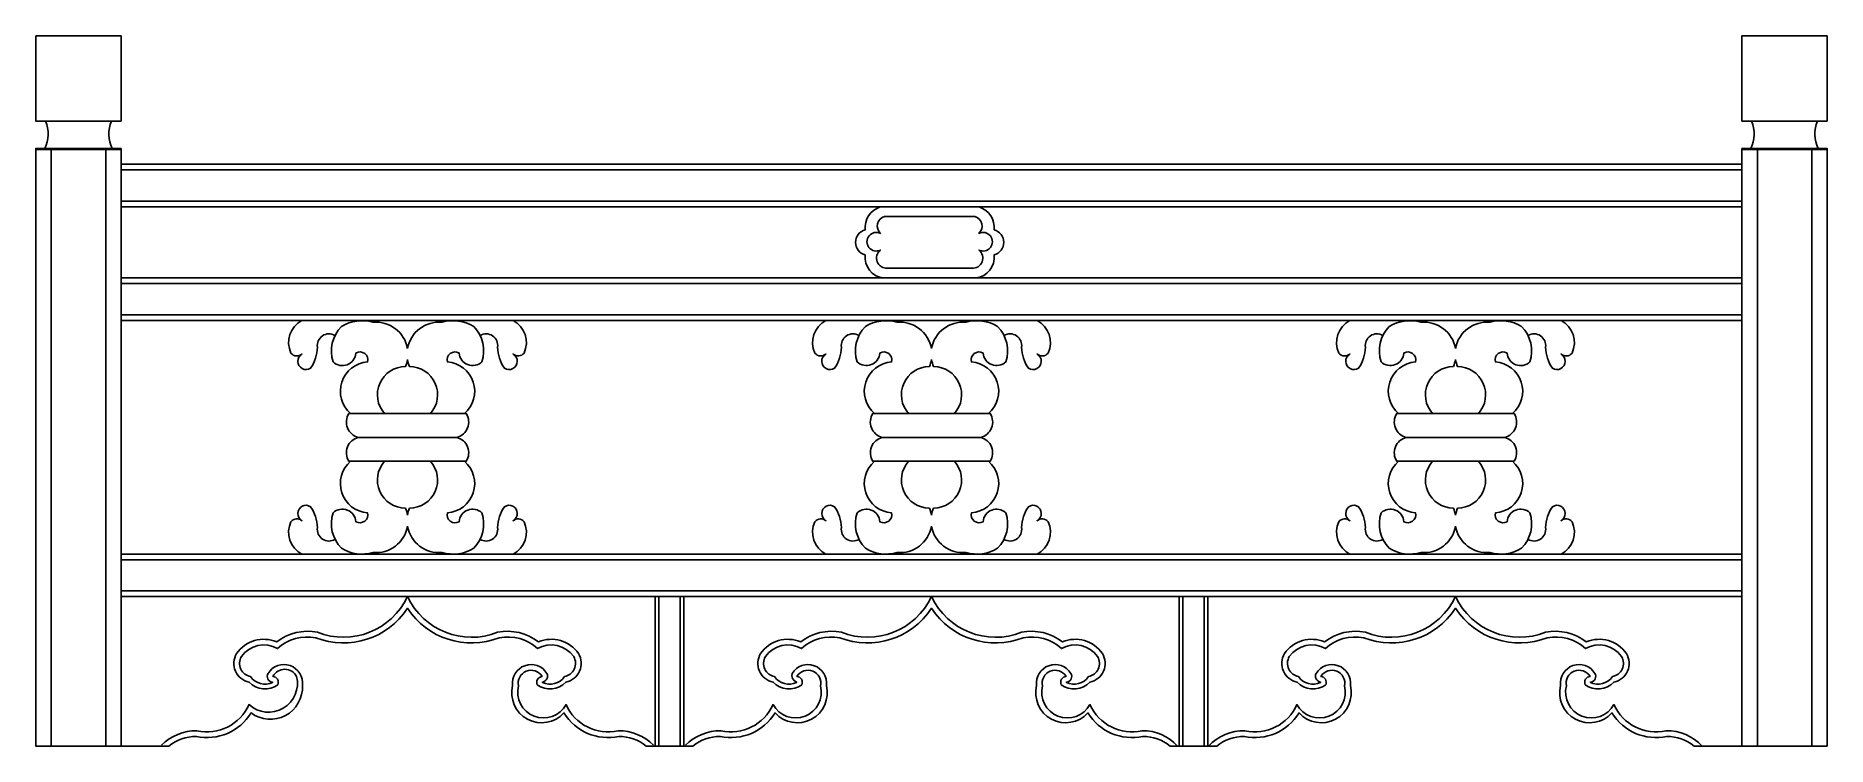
# Model space of a CAD drawing. Extents: x 2765 to 5285, y 5610 to 6610.
import ezdxf

# ---------------------------------------------------------------- set-up
doc = ezdxf.new("R2010")
doc.units = 0
doc.header["$LTSCALE"] = 0.85
doc.header["$MEASUREMENT"] = 0
for name, color, linetype in [('3', 3, 'CONTINUOUS'), ('4', 4, 'CONTINUOUS'), ('7', 7, 'CONTINUOUS')]:
    doc.layers.add(name, color=color, linetype=linetype)

msp = doc.modelspace()

# ---------------------------------------------------------------- linework, layer by layer
at = {"layer": '3'}
for p, q in [((3208.2, 6078.5), (3325.1, 6078.5)), ((4105.6, 6078.5), (3988.7, 6078.5)), ((4842.7, 6078.5), (4725.8, 6078.5)), ((3208.2, 6011.4), (3325.1, 6011.4)), ((3368.5, 6011.4), (3251.5, 6011.4)), ((3945.3, 6011.4), (4062.2, 6011.4)), ((4105.6, 6011.4), (3988.7, 6011.4)), ((4682.4, 6011.4), (4799.3, 6011.4)), ((4842.7, 6011.4), (4725.8, 6011.4)), ((3641.9, 5820.8), (3641.9, 5611.7)), ((3671.9, 5820.8), (3671.9, 5611.7)), ((4379, 5820.8), (4379, 5610.3)), ((4409, 5820.8), (4409, 5610.3))]:
    msp.add_line(p, q, dxfattribs=at)
for points in [[(2885.4, 6421.5), (5165.4, 6421.5), (5165.4, 6377.5), (2885.4, 6377.5)], [(2885.4, 6261.4), (5165.4, 6261.4), (5165.4, 6217.4), (2885.4, 6217.4)], [(2885.4, 5872.8), (5165.4, 5872.8), (5165.4, 5828.8), (2885.4, 5828.8)]]:
    msp.add_lwpolyline(points, close=True, dxfattribs=at)
for points in [[(3139.8, 6209.4, 0.403388), (3124.4, 6163.6, 0.43256), (3139.8, 6162.2, 1.037252), (3152, 6142.4, 0.141277), (3161.6, 6171.8, -0.634424), (3186.3, 6188.4)], [(3208.2, 6078.5, -0.668474), (3232.2, 6151.2, 0.67059), (3215.7, 6163.6, -0.631697), (3183.7, 6151.2, -0.279727), (3195.3, 6201.1, -0.211113), (3239.7, 6207, -0.391593), (3288.3, 6169.9, -0.391593)], [(3368.5, 6078.5, 0.668474), (3344.4, 6151.2, -0.67059), (3361, 6163.6, 0.631697), (3392.9, 6151.2, 0.279727), (3381.4, 6201.1, 0.211113), (3337, 6207, 0.391593), (3288.3, 6169.9, 0.391593)], [(3436.9, 6209.4, -0.403388), (3452.2, 6163.6, -0.43256), (3436.9, 6162.2, -1.037252), (3424.7, 6142.4, -0.141277), (3415.1, 6171.8, 0.634424), (3390.3, 6188.4)], [(3876.9, 6209.4, 0.403388), (3861.5, 6163.6, 0.43256), (3876.9, 6162.2, 1.037252), (3889.1, 6142.4, 0.141277), (3898.7, 6171.8, -0.634424), (3923.5, 6188.4)], [(3945.3, 6078.5, -0.668474), (3969.3, 6151.2, 0.67059), (3952.8, 6163.6, -0.631697), (3920.9, 6151.2, -0.279727), (3932.4, 6201.1, -0.211113), (3976.8, 6207, -0.391593), (4025.4, 6169.9, -0.391593)], [(4105.6, 6078.5, 0.668474), (4081.6, 6151.2, -0.67059), (4098.1, 6163.6, 0.631697), (4130, 6151.2, 0.279727), (4118.5, 6201.1, 0.211113), (4074.1, 6207, 0.391593), (4025.4, 6169.9, 0.391593)], [(4174, 6209.4, -0.403388), (4189.4, 6163.6, -0.43256), (4174, 6162.2, -1.037252), (4161.8, 6142.4, -0.141277), (4152.2, 6171.8, 0.634424), (4127.4, 6188.4)], [(4614, 6209.4, 0.403388), (4598.6, 6163.6, 0.43256), (4614, 6162.2, 1.037252), (4626.2, 6142.4, 0.141277), (4635.8, 6171.8, -0.634424), (4660.6, 6188.4)], [(4682.4, 6078.5, -0.668474), (4706.4, 6151.2, 0.67059), (4689.9, 6163.6, -0.631697), (4658, 6151.2, -0.279727), (4669.5, 6201.1, -0.211113), (4713.9, 6207, -0.391593), (4762.6, 6169.9, -0.391593)], [(4842.7, 6078.5, 0.668474), (4818.7, 6151.2, -0.67059), (4835.2, 6163.6, 0.631697), (4867.2, 6151.2, 0.279727), (4855.6, 6201.1, 0.211113), (4811.2, 6207, 0.391593), (4762.6, 6169.9, 0.391593)], [(4911.1, 6209.4, -0.403388), (4926.5, 6163.6, -0.43256), (4911.1, 6162.2, -1.037252), (4898.9, 6142.4, -0.141277), (4889.3, 6171.8, 0.634424), (4864.5, 6188.4)], [(3287.1, 6175.1, -0.029609), (3288.3, 6169.9, -0.029609)], [(4026.7, 6175.1, 0.029609), (4025.4, 6169.9, 0.029609)], [(4763.8, 6175.1, 0.029609), (4762.6, 6169.9, 0.029609)], [(3288.3, 6154.4, -0.057278), (3285.4, 6144.6, 0.644871), (3256, 6078.5)], [(3288.3, 6154.4, 0.057278), (3291.2, 6144.6, -0.644871), (3320.6, 6078.5)], [(4025.4, 6154.4, -0.057278), (4022.5, 6144.6, 0.644871), (3993.1, 6078.5)], [(4025.4, 6154.4, 0.057278), (4028.4, 6144.6, -0.644871), (4057.7, 6078.5)], [(4762.6, 6154.4, -0.057278), (4759.6, 6144.6, 0.644871), (4730.3, 6078.5)], [(4762.6, 6154.4, 0.057278), (4765.5, 6144.6, -0.644871), (4794.9, 6078.5)], [(3306.3, 6078.5), (3205.8, 6078.5, 0.510334), (3219, 6044.9)], [(3306.3, 6078.5), (3205.8, 6078.5, 0.510334), (3219, 6044.9)], [(3270.4, 6078.5), (3370.9, 6078.5, -0.510334), (3357.7, 6044.9)], [(3368.5, 6078.5), (3370.9, 6078.5, -0.510334), (3357.7, 6044.9)], [(4043.4, 6078.5), (3942.9, 6078.5, 0.510334), (3956.1, 6044.9)], [(3945.3, 6078.5), (3942.9, 6078.5, 0.510334), (3956.1, 6044.9)], [(4007.5, 6078.5), (4108, 6078.5, -0.510334), (4094.8, 6044.9)], [(4007.5, 6078.5), (4108, 6078.5, -0.510334), (4094.8, 6044.9)], [(4780.5, 6078.5), (4680, 6078.5, 0.510334), (4693.2, 6044.9)], [(4682.4, 6078.5), (4680, 6078.5, 0.510334), (4693.2, 6044.9)], [(4744.6, 6078.5), (4845.1, 6078.5, -0.510334), (4831.9, 6044.9)], [(4744.6, 6078.5), (4845.1, 6078.5, -0.510334), (4831.9, 6044.9)], [(3306.3, 6011.4), (3205.8, 6011.4, -0.510334), (3219, 6044.9)], [(3306.3, 6011.4), (3205.8, 6011.4, -0.510334), (3219, 6044.9)], [(3270.4, 6011.4), (3370.9, 6011.4, 0.510334), (3357.7, 6044.9)], [(3270.4, 6011.4), (3370.9, 6011.4, 0.510334), (3357.7, 6044.9)], [(4043.4, 6011.4), (3942.9, 6011.4, -0.510334), (3956.1, 6044.9)], [(4043.4, 6011.4), (3942.9, 6011.4, -0.510334), (3956.1, 6044.9)], [(4007.5, 6011.4), (4108, 6011.4, 0.510334), (4094.8, 6044.9)], [(4007.5, 6011.4), (4108, 6011.4, 0.510334), (4094.8, 6044.9)], [(4780.5, 6011.4), (4680, 6011.4, -0.510334), (4693.2, 6044.9)], [(4780.5, 6011.4), (4680, 6011.4, -0.510334), (4693.2, 6044.9)], [(4744.6, 6011.4), (4845.1, 6011.4, 0.510334), (4831.9, 6044.9)], [(4744.6, 6011.4), (4845.1, 6011.4, 0.510334), (4831.9, 6044.9)], [(3208.2, 6011.4, 0.668474), (3232.2, 5938.7, -0.67059), (3215.7, 5926.3, 0.631697), (3183.7, 5938.7, 0.279727), (3195.3, 5888.8, 0.211113), (3239.7, 5882.9, 0.391593), (3288.3, 5920, 0.391593)], [(3288.3, 5935.4, 0.057278), (3285.4, 5945.3, -0.644871), (3256, 6011.4)], [(3288.3, 5935.4, -0.057278), (3291.2, 5945.3, 0.644871), (3320.6, 6011.4)], [(3368.5, 6011.4, -0.668474), (3344.4, 5938.7, 0.67059), (3361, 5926.3, -0.631697), (3392.9, 5938.7, -0.279727), (3381.4, 5888.8, -0.211113), (3337, 5882.9, -0.391593), (3288.3, 5920, -0.391593)], [(3945.3, 6011.4, 0.668474), (3969.3, 5938.7, -0.67059), (3952.8, 5926.3, 0.631697), (3920.9, 5938.7, 0.279727), (3932.4, 5888.8, 0.211113), (3976.8, 5882.9, 0.391593), (4025.4, 5920, 0.391593)], [(4025.4, 5935.4, 0.057278), (4022.5, 5945.3, -0.644871), (3993.1, 6011.4)], [(4105.6, 6011.4, -0.668474), (4081.6, 5938.7, 0.67059), (4098.1, 5926.3, -0.631697), (4130, 5938.7, -0.279727), (4118.5, 5888.8, -0.211113), (4074.1, 5882.9, -0.391593), (4025.4, 5920, -0.391593)], [(4025.4, 5935.4, -0.057278), (4028.4, 5945.3, 0.644871), (4057.7, 6011.4)], [(4682.4, 6011.4, 0.668474), (4706.4, 5938.7, -0.67059), (4689.9, 5926.3, 0.631697), (4658, 5938.7, 0.279727), (4669.5, 5888.8, 0.211113), (4713.9, 5882.9, 0.391593), (4762.6, 5920, 0.391593)], [(4762.6, 5935.4, 0.057278), (4759.6, 5945.3, -0.644871), (4730.3, 6011.4)], [(4842.7, 6011.4, -0.668474), (4818.7, 5938.7, 0.67059), (4835.2, 5926.3, -0.631697), (4867.2, 5938.7, -0.279727), (4855.6, 5888.8, -0.211113), (4811.2, 5882.9, -0.391593), (4762.6, 5920, -0.391593)], [(4762.6, 5935.4, -0.057278), (4765.5, 5945.3, 0.644871), (4794.9, 6011.4)], [(3139.8, 5880.5, -0.403388), (3124.4, 5926.3, -0.43256), (3139.8, 5927.7, -1.037252), (3152, 5947.4, -0.141277), (3161.6, 5918, 0.634424), (3186.3, 5901.4)], [(3436.9, 5880.5, 0.403388), (3452.2, 5926.3, 0.43256), (3436.9, 5927.7, 1.037252), (3424.7, 5947.4, 0.141277), (3415.1, 5918, -0.634424), (3390.3, 5901.4)], [(3876.9, 5880.5, -0.403388), (3861.5, 5926.3, -0.43256), (3876.9, 5927.7, -1.037252), (3889.1, 5947.4, -0.141277), (3898.7, 5918, 0.634424), (3923.5, 5901.4)], [(4174, 5880.5, 0.403388), (4189.4, 5926.3, 0.43256), (4174, 5927.7, 1.037252), (4161.8, 5947.4, 0.141277), (4152.2, 5918, -0.634424), (4127.4, 5901.4)], [(4614, 5880.5, -0.403388), (4598.6, 5926.3, -0.43256), (4614, 5927.7, -1.037252), (4626.2, 5947.4, -0.141277), (4635.8, 5918, 0.634424), (4660.6, 5901.4)], [(4911.1, 5880.5, 0.403388), (4926.5, 5926.3, 0.43256), (4911.1, 5927.7, 1.037252), (4898.9, 5947.4, 0.141277), (4889.3, 5918, -0.634424), (4864.5, 5901.4)], [(3634.3, 5611.7, 0.201072), (3584.7, 5632.1, -0.360189), (3511.3, 5668.9, -0.882487), (3444.4, 5695.1, -0.839859), (3477.6, 5708.5, 0.502094), (3470.8, 5696.8, 0.387638), (3511, 5700.4, 0.519606), (3528.8, 5740.7, 0.354042), (3472.4, 5757.1, 0.219533), (3415.1, 5770.6, -0.39617), (3288.3, 5820.8, -0.39617), (3161.6, 5770.6, 0.219533), (3104.3, 5757.1, 0.354042), (3047.9, 5740.7, 0.519606), (3065.6, 5700.4, 0.387638), (3105.9, 5696.8, 0.502094), (3099, 5708.5, -0.603505), (3132.3, 5708.5, -0.745586), (3065.4, 5668.9, -0.360189), (2991.9, 5632.1, 0.201072), (2942.4, 5611.7)], [(3679.5, 5611.7, -0.201072), (3729.1, 5632.1, 0.360189), (3802.5, 5668.9, 0.882487), (3869.4, 5695.1, 0.839859), (3836.1, 5708.5, -0.502094), (3843, 5696.8, -0.387638), (3802.7, 5700.4, -0.519606), (3785, 5740.7, -0.354042), (3841.4, 5757.1, -0.219533), (3898.7, 5770.6, 0.39617), (4025.4, 5820.8, 0.39617), (4152.2, 5770.6, -0.219533), (4209.5, 5757.1, -0.354042), (4265.9, 5740.7, -0.519606), (4248.1, 5700.4, -0.387638), (4207.9, 5696.8, -0.502094), (4214.8, 5708.5, 0.839859), (4181.5, 5695.1, 0.882487), (4248.4, 5668.9, 0.360189), (4321.8, 5632.1, -0.222859), (4371.4, 5610.3)], [(4415.2, 5610.3, -0.20845), (4466.2, 5632.1, 0.360189), (4539.6, 5668.9, 0.882487), (4606.5, 5695.1, 0.839859), (4573.2, 5708.5, -0.502094), (4580.1, 5696.8, -0.387638), (4539.9, 5700.4, -0.519606), (4522.1, 5740.7, -0.354042), (4578.5, 5757.1, -0.219533), (4635.8, 5770.6, 0.39617), (4762.6, 5820.8, 0.39617), (4889.3, 5770.6, -0.219533), (4946.6, 5757.1, -0.354042), (5003, 5740.7, -0.519606), (4985.3, 5700.4, -0.387638), (4945, 5696.8, -0.502094), (4951.9, 5708.5, 0.839859), (4918.6, 5695.1, 0.882487), (4985.5, 5668.9, 0.360189), (5058.9, 5632.1, -0.213176), (5109.4, 5610.3)]]:
    msp.add_lwpolyline(points, format="xyb", dxfattribs=at)
for points in [[(3230.1, 6044.9), (3306.3, 6044.9)], [(3230.1, 6044.9), (3306.3, 6044.9)], [(3230.1, 6044.9), (3306.3, 6044.9)], [(3230.1, 6044.9), (3306.3, 6044.9)], [(3346.6, 6044.9), (3270.4, 6044.9)], [(3346.6, 6044.9), (3270.4, 6044.9)], [(3346.6, 6044.9), (3270.4, 6044.9)], [(3346.6, 6044.9), (3270.4, 6044.9)], [(3967.2, 6044.9), (4043.4, 6044.9)], [(3967.2, 6044.9), (4043.4, 6044.9)], [(3967.2, 6044.9), (4043.4, 6044.9)], [(3967.2, 6044.9), (4043.4, 6044.9)], [(4083.7, 6044.9), (4007.5, 6044.9)], [(4083.7, 6044.9), (4007.5, 6044.9)], [(4083.7, 6044.9), (4007.5, 6044.9)], [(4083.7, 6044.9), (4007.5, 6044.9)], [(4704.3, 6044.9), (4780.5, 6044.9)], [(4704.3, 6044.9), (4780.5, 6044.9)], [(4704.3, 6044.9), (4780.5, 6044.9)], [(4704.3, 6044.9), (4780.5, 6044.9)], [(4820.8, 6044.9), (4744.6, 6044.9)], [(4820.8, 6044.9), (4744.6, 6044.9)], [(4820.8, 6044.9), (4744.6, 6044.9)], [(4820.8, 6044.9), (4744.6, 6044.9)]]:
    msp.add_lwpolyline(points, dxfattribs=at)
at = {"layer": '4'}
for points in [[(2765.4, 6610.3), (2885.4, 6610.3), (2885.4, 6490.3), (2765.4, 6490.3)], [(5285.4, 6610.3), (5165.4, 6610.3), (5165.4, 6490.3), (5285.4, 6490.3)], [(2885.4, 6451.7), (2765.4, 6451.7), (2765.4, 5610.3), (2885.4, 5610.3)], [(5165.4, 6451.7), (5285.4, 6451.7), (5285.4, 5610.3), (5165.4, 5610.3)]]:
    msp.add_lwpolyline(points, close=True, dxfattribs=at)
at = {"layer": '7'}
for p, q in [((2765.4, 6450.1), (2885.4, 6450.1)), ((2787.2, 6450.1), (2787.2, 5610.3)), ((2863.7, 6450.1), (2863.7, 5610.3)), ((5285.4, 6450.1), (5165.4, 6450.1)), ((5187.2, 6450.1), (5187.2, 5610.3)), ((5263.7, 6450.1), (5263.7, 5610.3)), ((3208.2, 6078.5), (3325.1, 6078.5)), ((3208.2, 6078.5), (3370.9, 6078.5)), ((4105.6, 6078.5), (3942.9, 6078.5)), ((4105.6, 6078.5), (3988.7, 6078.5)), ((4842.7, 6078.5), (4680, 6078.5)), ((4842.7, 6078.5), (4725.8, 6078.5)), ((3219, 6044.9), (3353.7, 6044.9)), ((3219, 6044.9), (3353.7, 6044.9)), ((3357.7, 6044.9), (3223, 6044.9)), ((3357.7, 6044.9), (3223, 6044.9)), ((3956.1, 6044.9), (4090.8, 6044.9)), ((3956.1, 6044.9), (4090.8, 6044.9)), ((4094.8, 6044.9), (3960.1, 6044.9)), ((4094.8, 6044.9), (3960.1, 6044.9)), ((4693.2, 6044.9), (4827.9, 6044.9)), ((4693.2, 6044.9), (4827.9, 6044.9)), ((4831.9, 6044.9), (4697.2, 6044.9)), ((4831.9, 6044.9), (4697.2, 6044.9)), ((3368.5, 6011.4), (3205.8, 6011.4)), ((3208.2, 6011.4), (3325.1, 6011.4)), ((3208.2, 6011.4), (3325.1, 6011.4)), ((3368.5, 6011.4), (3251.5, 6011.4)), ((3368.5, 6011.4), (3251.5, 6011.4)), ((3945.3, 6011.4), (4062.2, 6011.4)), ((3945.3, 6011.4), (4062.2, 6011.4)), ((3945.3, 6011.4), (4108, 6011.4)), ((4105.6, 6011.4), (3988.7, 6011.4)), ((4105.6, 6011.4), (3988.7, 6011.4)), ((4682.4, 6011.4), (4845.1, 6011.4)), ((4682.4, 6011.4), (4799.3, 6011.4)), ((4682.4, 6011.4), (4799.3, 6011.4)), ((4842.7, 6011.4), (4725.8, 6011.4)), ((4842.7, 6011.4), (4725.8, 6011.4)), ((3574.6, 5820.8), (2885.4, 5820.8)), ((3636.9, 5820.8), (3636.9, 5611.7)), ((3676.9, 5820.8), (3676.9, 5611.7)), ((4374, 5820.8), (4374, 5610.3)), ((4414, 5820.8), (4414, 5610.3)), ((2885.4, 5610.3), (2952.7, 5610.3)), ((3624, 5610.3), (3689.8, 5610.3)), ((4361.1, 5610.3), (4426.9, 5610.3)), ((5098.2, 5610.3), (5165.4, 5610.3))]:
    msp.add_line(p, q, dxfattribs=at)
for points in [[(2885.4, 6429.5), (5165.4, 6429.5), (5165.4, 6369.5), (2885.4, 6369.5)], [(2885.4, 6429.5), (5165.4, 6429.5), (5165.4, 6369.5), (2885.4, 6369.5)], [(2885.4, 6269.4), (5165.4, 6269.4), (5165.4, 6209.4), (2885.4, 6209.4)], [(2885.4, 5880.8), (5165.4, 5880.8), (5165.4, 5820.8), (2885.4, 5820.8)]]:
    msp.add_lwpolyline(points, close=True, dxfattribs=at)
for points in [[(4113.6, 6337, -0.76577), (4113.6, 6301.9, -0.413405), (4087.8, 6269.4), (3957.9, 6269.4, -0.413405), (3932.1, 6301.9, -0.76577), (3932.1, 6337, -0.350055), (3953.3, 6369.5), (4092.4, 6369.5, -0.350055)], [(4082.2, 6283.1, 0.733153), (4092.3, 6308.6, 1.607362), (4092.2, 6332.1, 0.580535), (4086.3, 6356), (4022.9, 6356), (3959.4, 6356, 0.580535), (3953.6, 6332.1, 1.607362), (3953.5, 6308.6, 0.733153), (3963.5, 6283.1), (4022.9, 6283.1)]]:
    msp.add_lwpolyline(points, format="xyb", close=True, dxfattribs=at)
for points in [[(3234.1, 6044.9), (3270.4, 6044.9)], [(3234.1, 6044.9), (3270.4, 6044.9)], [(3234.1, 6044.9), (3270.4, 6044.9)], [(3234.1, 6044.9), (3270.4, 6044.9)], [(3342.5, 6044.9), (3306.3, 6044.9)], [(3342.5, 6044.9), (3306.3, 6044.9)], [(3342.5, 6044.9), (3306.3, 6044.9)], [(3342.5, 6044.9), (3306.3, 6044.9)], [(3971.2, 6044.9), (4007.5, 6044.9)], [(3971.2, 6044.9), (4007.5, 6044.9)], [(3971.2, 6044.9), (4007.5, 6044.9)], [(3971.2, 6044.9), (4007.5, 6044.9)], [(4079.7, 6044.9), (4043.4, 6044.9)], [(4079.7, 6044.9), (4043.4, 6044.9)], [(4079.7, 6044.9), (4043.4, 6044.9)], [(4079.7, 6044.9), (4043.4, 6044.9)], [(4708.3, 6044.9), (4744.6, 6044.9)], [(4708.3, 6044.9), (4744.6, 6044.9)], [(4708.3, 6044.9), (4744.6, 6044.9)], [(4708.3, 6044.9), (4744.6, 6044.9)], [(4816.8, 6044.9), (4780.5, 6044.9)], [(4816.8, 6044.9), (4780.5, 6044.9)], [(4816.8, 6044.9), (4780.5, 6044.9)], [(4816.8, 6044.9), (4780.5, 6044.9)]]:
    msp.add_lwpolyline(points, dxfattribs=at)
for points in [[(3624, 5610.3, 0.170961), (3585.6, 5624.1, -0.31927), (3508.4, 5657.1, -0.779067), (3436.2, 5695.8, -0.801067), (3484.4, 5712.8, -0.499582), (3478.5, 5700.6, 0.401894), (3478.1, 5700.1, 0.371966), (3509.1, 5708.2, 0.52267), (3522.1, 5736.4, 0.387045), (3471.2, 5747.6, 0.237501), (3417.4, 5762.9, -0.354721), (3288.3, 5804.4, -0.354721), (3159.3, 5762.9, 0.237501), (3105.5, 5747.6, 0.387045), (3054.6, 5736.4, 0.52267), (3067.6, 5708.2, 0.371966), (3098.6, 5700.1, 0.401894), (3098.2, 5700.6, -0.552796), (3092.2, 5712.8, -0.801067), (3140.5, 5695.8, -0.635318), (3068.2, 5657.1, -0.31927), (2991.1, 5624.1, 0.170961), (2952.7, 5610.3)], [(3689.8, 5610.3, -0.170961), (3728.2, 5624.1, 0.31927), (3805.3, 5657.1, 0.779067), (3877.6, 5695.8, 0.801067), (3829.4, 5712.8, 0.369011), (3835.3, 5700.6, -0.401894), (3835.7, 5700.1, -0.371966), (3804.7, 5708.2, -0.52267), (3791.7, 5736.4, -0.387045), (3842.6, 5747.6, -0.237501), (3896.4, 5762.9, 0.354721), (4025.4, 5804.4, 0.354721), (4154.5, 5762.9, -0.237501), (4208.3, 5747.6, -0.387045), (4259.2, 5736.4, -0.52267), (4246.2, 5708.2, -0.371966), (4215.2, 5700.1, -0.401894), (4215.6, 5700.6, 0.552796), (4221.5, 5712.8, 0.801067), (4173.3, 5695.8, 0.779067), (4245.5, 5657.1, 0.31927), (4322.7, 5624.1, -0.170961), (4361.1, 5610.3, -0.170961)], [(4426.9, 5610.3, -0.170961), (4465.3, 5624.1, 0.31927), (4542.5, 5657.1, 0.779067), (4614.7, 5695.8, 0.801067), (4566.5, 5712.8, 0.492005), (4572.4, 5700.6, -0.401894), (4572.8, 5700.1, -0.371966), (4541.8, 5708.2, -0.52267), (4528.8, 5736.4, -0.387045), (4579.7, 5747.6, -0.237501), (4633.5, 5762.9, 0.354721), (4762.6, 5804.4, 0.354721), (4891.6, 5762.9, -0.237501), (4945.4, 5747.6, -0.387045), (4996.3, 5736.4, -0.52267), (4983.3, 5708.2, -0.371966), (4952.3, 5700.1, -0.401894), (4952.7, 5700.6, 0.552796), (4958.7, 5712.8, 0.801067), (4910.4, 5695.8, 0.779067), (4982.7, 5657.1, 0.31927), (5059.8, 5624.1, -0.170961), (5098.2, 5610.3, -0.170961)]]:
    msp.add_lwpolyline(points, format="xyb", dxfattribs=at)
for centre, start, end in [((2736.6, 6472.1), 333.7941, 23.0661), ((2914.3, 6472.1), 156.9339, 206.2059), ((5136.6, 6472.1), 333.7941, 23.0661), ((5314.3, 6472.1), 156.9339, 206.2059)]:
    msp.add_arc(centre, 46.2, start, end, dxfattribs=at)

doc.saveas('drawing.dxf')
